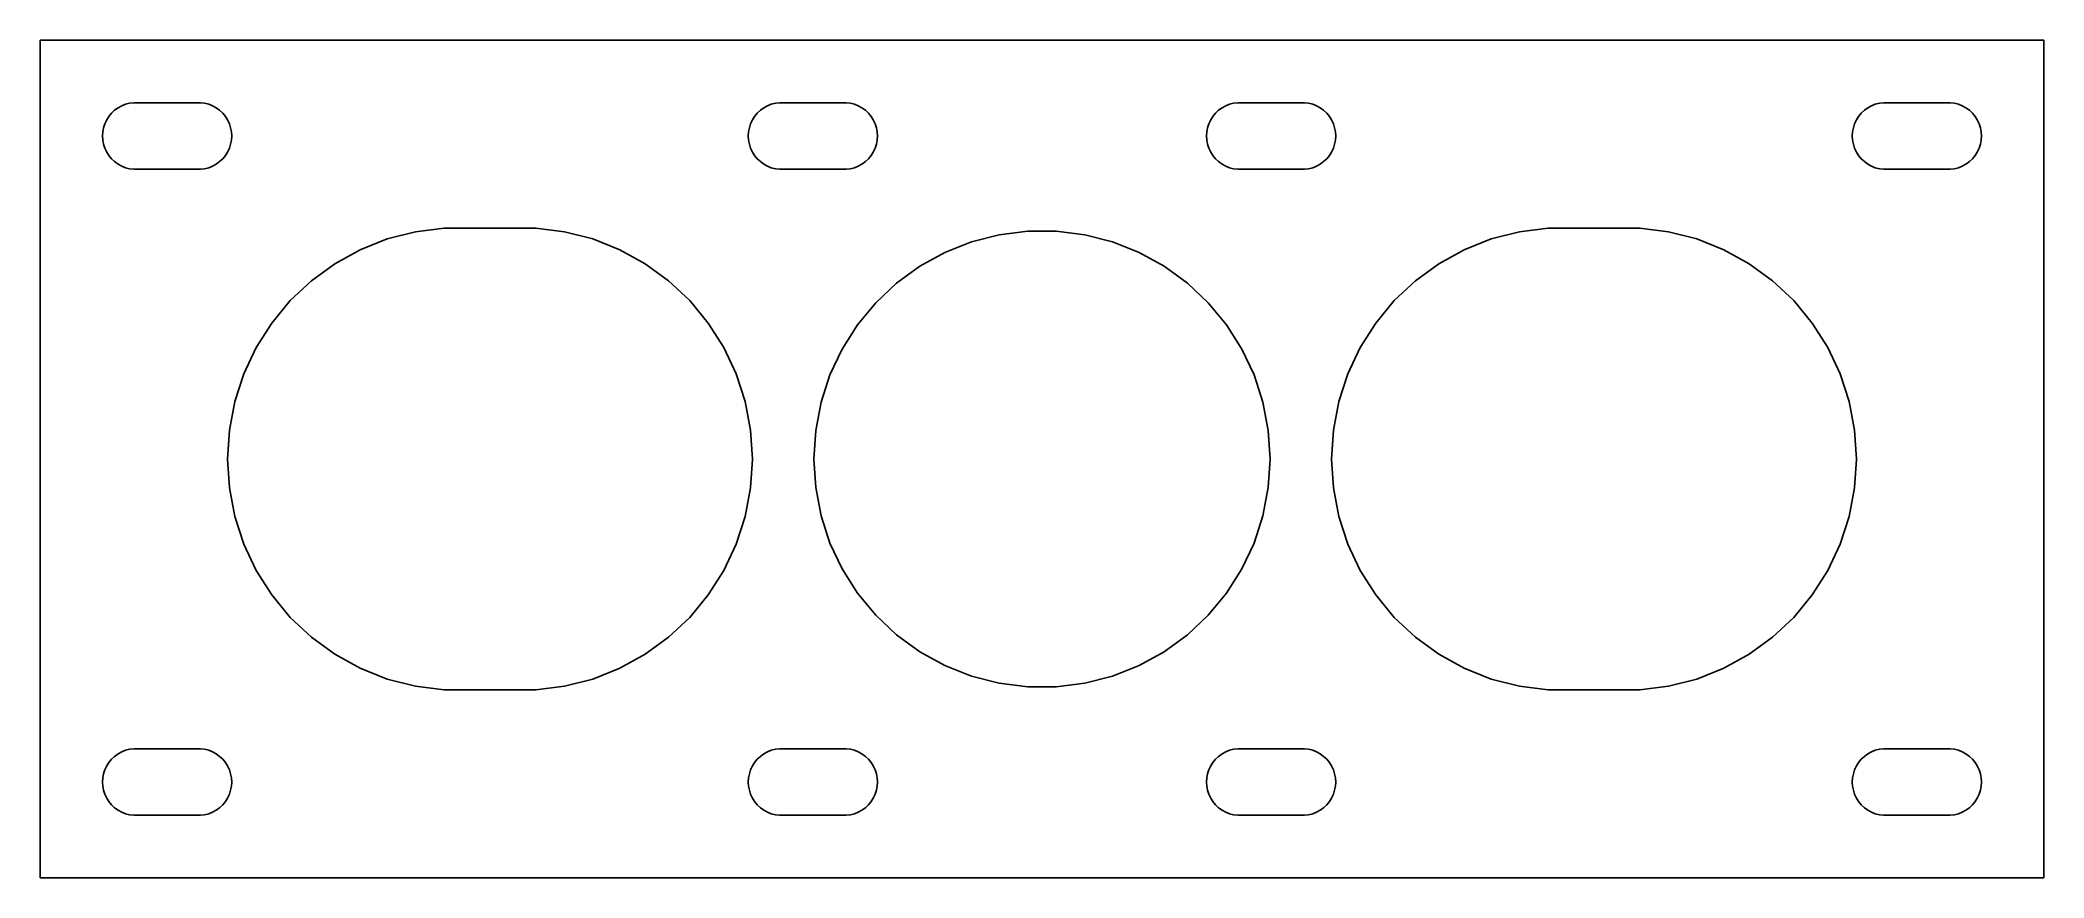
# Model space of a CAD drawing. Header units: metres. Extents: x -48.1 to 48.1, y -20.1 to 20.1.
import ezdxf

# ---------------------------------------------------------------- set-up
doc = ezdxf.new("R2010")
doc.units = ezdxf.units.M

msp = doc.modelspace()

# ---------------------------------------------------------------- linework, layer by layer
for p, q in [((48.1, 20.1), (-48.1, 20.1)), ((-48.1, 20.1), (-48.1, -20.1)), ((48.1, -20.1), (48.1, 20.1)), ((-44.9021, 16.2708), (-44.7944, 16.4405)), ((-44.7944, 16.4405), (-44.6663, 16.5953)), ((-44.6663, 16.5953), (-44.5199, 16.7328)), ((-44.5199, 16.7328), (-44.3573, 16.8509)), ((-44.3573, 16.8509), (-44.1812, 16.9477)), ((-44.1812, 16.9477), (-43.9944, 17.0217)), ((-43.9944, 17.0217), (-43.7998, 17.0717)), ((-43.7998, 17.0717), (-43.6005, 17.0968)), ((-43.6005, 17.0968), (-40.3995, 17.0968)), ((-40.3995, 17.0968), (-40.2002, 17.0717)), ((-40.2002, 17.0717), (-40.0056, 17.0217)), ((-40.0056, 17.0217), (-39.8188, 16.9477)), ((-39.8188, 16.9477), (-39.6427, 16.8509)), ((-39.6427, 16.8509), (-39.4801, 16.7328)), ((-39.4801, 16.7328), (-39.3336, 16.5953)), ((-39.3336, 16.5953), (-39.2056, 16.4405)), ((-39.2056, 16.4405), (-39.0979, 16.2708)), ((-13.9021, 16.2708), (-13.7944, 16.4405)), ((-13.7944, 16.4405), (-13.6664, 16.5953)), ((-13.6664, 16.5953), (-13.5199, 16.7328)), ((-13.5199, 16.7328), (-13.3573, 16.8509)), ((-13.3573, 16.8509), (-13.1812, 16.9477)), ((-13.1812, 16.9477), (-12.9944, 17.0217)), ((-12.9944, 17.0217), (-12.7998, 17.0717)), ((-12.7998, 17.0717), (-12.6005, 17.0968)), ((-12.6005, 17.0968), (-9.39954, 17.0968)), ((-9.39954, 17.0968), (-9.20019, 17.0717)), ((-9.20019, 17.0717), (-9.00557, 17.0217)), ((-9.00557, 17.0217), (-8.81875, 16.9477)), ((-8.81875, 16.9477), (-8.64268, 16.8509)), ((-8.64268, 16.8509), (-8.48012, 16.7328)), ((-8.48012, 16.7328), (-8.33365, 16.5953)), ((-8.33365, 16.5953), (-8.20557, 16.4405)), ((-8.20557, 16.4405), (-8.09791, 16.2708)), ((8.09791, 16.2708), (8.20557, 16.4405)), ((8.20557, 16.4405), (8.33365, 16.5953)), ((8.33365, 16.5953), (8.48012, 16.7328)), ((8.48012, 16.7328), (8.64268, 16.8509)), ((8.64268, 16.8509), (8.81875, 16.9477)), ((8.81875, 16.9477), (9.00557, 17.0217)), ((9.00557, 17.0217), (9.20019, 17.0717)), ((9.20019, 17.0717), (9.39954, 17.0968)), ((9.39954, 17.0968), (12.6005, 17.0968)), ((12.6005, 17.0968), (12.7998, 17.0717)), ((12.7998, 17.0717), (12.9944, 17.0217)), ((12.9944, 17.0217), (13.1812, 16.9477)), ((13.1812, 16.9477), (13.3573, 16.8509)), ((13.3573, 16.8509), (13.5199, 16.7328)), ((13.5199, 16.7328), (13.6664, 16.5953)), ((13.6664, 16.5953), (13.7944, 16.4405)), ((13.7944, 16.4405), (13.9021, 16.2708)), ((39.0979, 16.2708), (39.2056, 16.4405)), ((39.2056, 16.4405), (39.3336, 16.5953)), ((39.3336, 16.5953), (39.4801, 16.7328)), ((39.4801, 16.7328), (39.6427, 16.8509)), ((39.6427, 16.8509), (39.8188, 16.9477)), ((39.8188, 16.9477), (40.0056, 17.0217)), ((40.0056, 17.0217), (40.2002, 17.0717)), ((40.2002, 17.0717), (40.3995, 17.0968)), ((40.3995, 17.0968), (43.6005, 17.0968)), ((43.6005, 17.0968), (43.7998, 17.0717)), ((43.7998, 17.0717), (43.9944, 17.0217)), ((43.9944, 17.0217), (44.1812, 16.9477)), ((44.1812, 16.9477), (44.3573, 16.8509)), ((44.3573, 16.8509), (44.5199, 16.7328)), ((44.5199, 16.7328), (44.6663, 16.5953)), ((44.6663, 16.5953), (44.7944, 16.4405)), ((44.7944, 16.4405), (44.9021, 16.2708)), ((-45.1, 15.5), (-45.0874, 15.7005)), ((-45.0874, 15.2995), (-45.1, 15.5)), ((-45.0874, 15.7005), (-45.0497, 15.8979)), ((-45.0497, 15.8979), (-44.9876, 16.089)), ((-44.9876, 16.089), (-44.9021, 16.2708)), ((-39.0979, 16.2708), (-39.0124, 16.089)), ((-39.0124, 16.089), (-38.9503, 15.8979)), ((-38.9503, 15.8979), (-38.9126, 15.7005)), ((-38.9126, 15.7005), (-38.9, 15.5)), ((-38.9, 15.5), (-38.9126, 15.2995)), ((-14.1, 15.5), (-14.0874, 15.7005)), ((-14.0874, 15.2995), (-14.1, 15.5)), ((-14.0874, 15.7005), (-14.0497, 15.8979)), ((-14.0497, 15.8979), (-13.9876, 16.089)), ((-13.9876, 16.089), (-13.9021, 16.2708)), ((-8.09791, 16.2708), (-8.01236, 16.089)), ((-8.01236, 16.089), (-7.95027, 15.8979)), ((-7.95027, 15.8979), (-7.91262, 15.7005)), ((-7.91262, 15.7005), (-7.9, 15.5)), ((-7.9, 15.5), (-7.91262, 15.2995)), ((7.9, 15.5), (7.91262, 15.7005)), ((7.91262, 15.2995), (7.9, 15.5)), ((7.91262, 15.7005), (7.95027, 15.8979)), ((7.95027, 15.8979), (8.01236, 16.089)), ((8.01236, 16.089), (8.09791, 16.2708)), ((13.9021, 16.2708), (13.9876, 16.089)), ((13.9876, 16.089), (14.0497, 15.8979)), ((14.0497, 15.8979), (14.0874, 15.7005)), ((14.0874, 15.7005), (14.1, 15.5)), ((14.1, 15.5), (14.0874, 15.2995)), ((38.9, 15.5), (38.9126, 15.7005)), ((38.9126, 15.2995), (38.9, 15.5)), ((38.9126, 15.7005), (38.9503, 15.8979)), ((38.9503, 15.8979), (39.0124, 16.089)), ((39.0124, 16.089), (39.0979, 16.2708)), ((44.9021, 16.2708), (44.9876, 16.089)), ((44.9876, 16.089), (45.0497, 15.8979)), ((45.0497, 15.8979), (45.0874, 15.7005)), ((45.0874, 15.7005), (45.1, 15.5)), ((45.1, 15.5), (45.0874, 15.2995)), ((-45.0497, 15.1021), (-45.0874, 15.2995)), ((-44.9876, 14.911), (-45.0497, 15.1021)), ((-44.9021, 14.7292), (-44.9876, 14.911)), ((-44.7944, 14.5595), (-44.9021, 14.7292)), ((-44.6663, 14.4047), (-44.7944, 14.5595)), ((-39.2056, 14.5595), (-39.3336, 14.4047)), ((-39.0979, 14.7292), (-39.2056, 14.5595)), ((-39.0124, 14.911), (-39.0979, 14.7292)), ((-38.9503, 15.1021), (-39.0124, 14.911)), ((-38.9126, 15.2995), (-38.9503, 15.1021)), ((-14.0497, 15.1021), (-14.0874, 15.2995)), ((-13.9876, 14.911), (-14.0497, 15.1021)), ((-13.9021, 14.7292), (-13.9876, 14.911)), ((-13.7944, 14.5595), (-13.9021, 14.7292)), ((-13.6664, 14.4047), (-13.7944, 14.5595)), ((-8.20557, 14.5595), (-8.33365, 14.4047)), ((-8.09791, 14.7292), (-8.20557, 14.5595)), ((-8.01236, 14.911), (-8.09791, 14.7292)), ((-7.95027, 15.1021), (-8.01236, 14.911)), ((-7.91262, 15.2995), (-7.95027, 15.1021)), ((7.95027, 15.1021), (7.91262, 15.2995)), ((8.01236, 14.911), (7.95027, 15.1021)), ((8.09791, 14.7292), (8.01236, 14.911)), ((8.20557, 14.5595), (8.09791, 14.7292)), ((8.33365, 14.4047), (8.20557, 14.5595)), ((13.7944, 14.5595), (13.6664, 14.4047)), ((13.9021, 14.7292), (13.7944, 14.5595)), ((13.9876, 14.911), (13.9021, 14.7292)), ((14.0497, 15.1021), (13.9876, 14.911)), ((14.0874, 15.2995), (14.0497, 15.1021)), ((38.9503, 15.1021), (38.9126, 15.2995)), ((39.0124, 14.911), (38.9503, 15.1021)), ((39.0979, 14.7292), (39.0124, 14.911)), ((39.2056, 14.5595), (39.0979, 14.7292)), ((39.3336, 14.4047), (39.2056, 14.5595)), ((44.7944, 14.5595), (44.6663, 14.4047)), ((44.9021, 14.7292), (44.7944, 14.5595)), ((44.9876, 14.911), (44.9021, 14.7292)), ((45.0497, 15.1021), (44.9876, 14.911)), ((45.0874, 15.2995), (45.0497, 15.1021)), ((-44.5199, 14.2672), (-44.6663, 14.4047)), ((-44.3573, 14.1491), (-44.5199, 14.2672)), ((-44.1812, 14.0523), (-44.3573, 14.1491)), ((-43.9944, 13.9783), (-44.1812, 14.0523)), ((-43.7998, 13.9283), (-43.9944, 13.9783)), ((-43.6005, 13.9032), (-43.7998, 13.9283)), ((-40.3995, 13.9032), (-43.6005, 13.9032)), ((-40.2002, 13.9283), (-40.3995, 13.9032)), ((-40.0056, 13.9783), (-40.2002, 13.9283)), ((-39.8188, 14.0523), (-40.0056, 13.9783)), ((-39.6427, 14.1491), (-39.8188, 14.0523)), ((-39.4801, 14.2672), (-39.6427, 14.1491)), ((-39.3336, 14.4047), (-39.4801, 14.2672)), ((-13.5199, 14.2672), (-13.6664, 14.4047)), ((-13.3573, 14.1491), (-13.5199, 14.2672)), ((-13.1812, 14.0523), (-13.3573, 14.1491)), ((-12.9944, 13.9783), (-13.1812, 14.0523)), ((-12.7998, 13.9283), (-12.9944, 13.9783)), ((-12.6005, 13.9032), (-12.7998, 13.9283)), ((-9.39954, 13.9032), (-12.6005, 13.9032)), ((-9.20019, 13.9283), (-9.39954, 13.9032)), ((-9.00557, 13.9783), (-9.20019, 13.9283)), ((-8.81875, 14.0523), (-9.00557, 13.9783)), ((-8.64268, 14.1491), (-8.81875, 14.0523)), ((-8.48012, 14.2672), (-8.64268, 14.1491)), ((-8.33365, 14.4047), (-8.48012, 14.2672)), ((8.48012, 14.2672), (8.33365, 14.4047)), ((8.64268, 14.1491), (8.48012, 14.2672)), ((8.81875, 14.0523), (8.64268, 14.1491)), ((9.00557, 13.9783), (8.81875, 14.0523)), ((9.20019, 13.9283), (9.00557, 13.9783)), ((9.39954, 13.9032), (9.20019, 13.9283)), ((12.6005, 13.9032), (9.39954, 13.9032)), ((12.7998, 13.9283), (12.6005, 13.9032)), ((12.9944, 13.9783), (12.7998, 13.9283)), ((13.1812, 14.0523), (12.9944, 13.9783)), ((13.3573, 14.1491), (13.1812, 14.0523)), ((13.5199, 14.2672), (13.3573, 14.1491)), ((13.6664, 14.4047), (13.5199, 14.2672)), ((39.4801, 14.2672), (39.3336, 14.4047)), ((39.6427, 14.1491), (39.4801, 14.2672)), ((39.8188, 14.0523), (39.6427, 14.1491)), ((40.0056, 13.9783), (39.8188, 14.0523)), ((40.2002, 13.9283), (40.0056, 13.9783)), ((40.3995, 13.9032), (40.2002, 13.9283)), ((43.6005, 13.9032), (40.3995, 13.9032)), ((43.7998, 13.9283), (43.6005, 13.9032)), ((43.9944, 13.9783), (43.7998, 13.9283)), ((44.1812, 14.0523), (43.9944, 13.9783)), ((44.3573, 14.1491), (44.1812, 14.0523)), ((44.5199, 14.2672), (44.3573, 14.1491)), ((44.6663, 14.4047), (44.5199, 14.2672)), ((-31.4301, 10.5567), (-30.0799, 10.9034)), ((-30.0799, 10.9034), (-28.697, 11.0781)), ((-28.697, 11.0781), (-24.303, 11.0781)), ((-24.303, 11.0781), (-22.9201, 10.9034)), ((-22.9201, 10.9034), (-21.5699, 10.5567)), ((-3.38374, 10.4141), (-2.05182, 10.756)), ((-2.05182, 10.756), (-0.68756, 10.9284)), ((-0.68756, 10.9284), (0.68756, 10.9284)), ((0.68756, 10.9284), (2.05182, 10.756)), ((2.05182, 10.756), (3.38374, 10.4141)), ((21.5699, 10.5567), (22.9201, 10.9034)), ((22.9201, 10.9034), (24.303, 11.0781)), ((24.303, 11.0781), (28.697, 11.0781)), ((28.697, 11.0781), (30.0799, 10.9034)), ((30.0799, 10.9034), (31.4301, 10.5567)), ((-33.9477, 9.37204), (-32.7261, 10.0436)), ((-32.7261, 10.0436), (-31.4301, 10.5567)), ((-21.5699, 10.5567), (-20.2739, 10.0436)), ((-20.2739, 10.0436), (-19.0523, 9.37204)), ((-5.8673, 9.24539), (-4.66228, 9.90786)), ((-4.66228, 9.90786), (-3.38374, 10.4141)), ((3.38374, 10.4141), (4.66228, 9.90786)), ((4.66228, 9.90786), (5.8673, 9.24539)), ((19.0523, 9.37204), (20.2739, 10.0436)), ((20.2739, 10.0436), (21.5699, 10.5567)), ((31.4301, 10.5567), (32.7261, 10.0436)), ((32.7261, 10.0436), (33.9477, 9.37204)), ((-35.0754, 8.5527), (-33.9477, 9.37204)), ((-19.0523, 9.37204), (-17.9246, 8.5527)), ((-6.97979, 8.43712), (-5.8673, 9.24539)), ((5.8673, 9.24539), (6.97979, 8.43712)), ((17.9246, 8.5527), (19.0523, 9.37204)), ((33.9477, 9.37204), (35.0754, 8.5527)), ((-36.0916, 7.59847), (-35.0754, 8.5527)), ((-17.9246, 8.5527), (-16.9084, 7.59847)), ((-7.98221, 7.49579), (-6.97979, 8.43712)), ((6.97979, 8.43712), (7.98221, 7.49579)), ((16.9084, 7.59847), (17.9246, 8.5527)), ((35.0754, 8.5527), (36.0916, 7.59847)), ((-36.9801, 6.52442), (-36.0916, 7.59847)), ((-16.9084, 7.59847), (-16.0199, 6.52442)), ((-8.85874, 6.43625), (-7.98221, 7.49579)), ((7.98221, 7.49579), (8.85874, 6.43625)), ((16.0199, 6.52442), (16.9084, 7.59847)), ((36.0916, 7.59847), (36.9801, 6.52442)), ((-37.727, 5.34747), (-36.9801, 6.52442)), ((-16.0199, 6.52442), (-15.273, 5.34747)), ((-9.59556, 5.2752), (-8.85874, 6.43625)), ((8.85874, 6.43625), (9.59556, 5.2752)), ((15.273, 5.34747), (16.0199, 6.52442)), ((36.9801, 6.52442), (37.727, 5.34747)), ((-38.3205, 4.08618), (-37.727, 5.34747)), ((-15.273, 5.34747), (-14.6795, 4.08618)), ((-10.1811, 4.03096), (-9.59556, 5.2752)), ((9.59556, 5.2752), (10.1811, 4.03096)), ((14.6795, 4.08618), (15.273, 5.34747)), ((37.727, 5.34747), (38.3205, 4.08618)), ((-38.7513, 2.76046), (-38.3205, 4.08618)), ((-14.6795, 4.08618), (-14.2487, 2.76046)), ((-10.606, 2.72315), (-10.1811, 4.03096)), ((10.1811, 4.03096), (10.606, 2.72315)), ((14.2487, 2.76046), (14.6795, 4.08618)), ((38.3205, 4.08618), (38.7513, 2.76046)), ((-39.0125, 1.3912), (-38.7513, 2.76046)), ((-14.2487, 2.76046), (-13.9875, 1.3912)), ((-10.8637, 1.3724), (-10.606, 2.72315)), ((10.606, 2.72315), (10.8637, 1.3724)), ((13.9875, 1.3912), (14.2487, 2.76046)), ((38.7513, 2.76046), (39.0125, 1.3912)), ((-39.1, 0), (-39.0125, 1.3912)), ((-13.9875, 1.3912), (-13.9, 0)), ((-10.95, 0), (-10.8637, 1.3724)), ((10.8637, 1.3724), (10.95, 0)), ((13.9, 0), (13.9875, 1.3912)), ((39.0125, 1.3912), (39.1, 0)), ((-39.0125, -1.3912), (-39.1, 0)), ((-13.9, 0), (-13.9875, -1.3912)), ((-10.8637, -1.3724), (-10.95, 0)), ((10.95, 0), (10.8637, -1.3724)), ((13.9875, -1.3912), (13.9, 0)), ((39.1, 0), (39.0125, -1.3912)), ((-38.7513, -2.76046), (-39.0125, -1.3912)), ((-13.9875, -1.3912), (-14.2487, -2.76046)), ((-10.606, -2.72315), (-10.8637, -1.3724)), ((10.8637, -1.3724), (10.606, -2.72315)), ((14.2487, -2.76046), (13.9875, -1.3912)), ((39.0125, -1.3912), (38.7513, -2.76046)), ((-38.3205, -4.08618), (-38.7513, -2.76046)), ((-14.2487, -2.76046), (-14.6795, -4.08618)), ((-10.1811, -4.03096), (-10.606, -2.72315)), ((10.606, -2.72315), (10.1811, -4.03096)), ((14.6795, -4.08618), (14.2487, -2.76046)), ((38.7513, -2.76046), (38.3205, -4.08618)), ((-37.727, -5.34747), (-38.3205, -4.08618)), ((-14.6795, -4.08618), (-15.273, -5.34747)), ((-9.59556, -5.2752), (-10.1811, -4.03096)), ((10.1811, -4.03096), (9.59556, -5.2752)), ((15.273, -5.34747), (14.6795, -4.08618)), ((38.3205, -4.08618), (37.727, -5.34747)), ((-36.9801, -6.52442), (-37.727, -5.34747)), ((-15.273, -5.34747), (-16.0199, -6.52442)), ((-8.85874, -6.43625), (-9.59556, -5.2752)), ((9.59556, -5.2752), (8.85874, -6.43625)), ((16.0199, -6.52442), (15.273, -5.34747)), ((37.727, -5.34747), (36.9801, -6.52442)), ((-36.0916, -7.59847), (-36.9801, -6.52442)), ((-16.0199, -6.52442), (-16.9084, -7.59847)), ((-7.98221, -7.49579), (-8.85874, -6.43625)), ((8.85874, -6.43625), (7.98221, -7.49579)), ((16.9084, -7.59847), (16.0199, -6.52442)), ((36.9801, -6.52442), (36.0916, -7.59847)), ((-35.0754, -8.5527), (-36.0916, -7.59847)), ((-16.9084, -7.59847), (-17.9246, -8.5527)), ((-6.97979, -8.43712), (-7.98221, -7.49579)), ((7.98221, -7.49579), (6.97979, -8.43712)), ((17.9246, -8.5527), (16.9084, -7.59847)), ((36.0916, -7.59847), (35.0754, -8.5527)), ((-33.9477, -9.37204), (-35.0754, -8.5527)), ((-17.9246, -8.5527), (-19.0523, -9.37204)), ((-5.8673, -9.24539), (-6.97979, -8.43712)), ((6.97979, -8.43712), (5.8673, -9.24539)), ((19.0523, -9.37204), (17.9246, -8.5527)), ((35.0754, -8.5527), (33.9477, -9.37204)), ((-32.7261, -10.0436), (-33.9477, -9.37204)), ((-19.0523, -9.37204), (-20.2739, -10.0436)), ((-4.66228, -9.90786), (-5.8673, -9.24539)), ((5.8673, -9.24539), (4.66228, -9.90786)), ((20.2739, -10.0436), (19.0523, -9.37204)), ((33.9477, -9.37204), (32.7261, -10.0436)), ((-31.4301, -10.5567), (-32.7261, -10.0436)), ((-30.0799, -10.9034), (-31.4301, -10.5567)), ((-21.5699, -10.5567), (-22.9201, -10.9034)), ((-20.2739, -10.0436), (-21.5699, -10.5567)), ((-3.38374, -10.4141), (-4.66228, -9.90786)), ((-2.05182, -10.756), (-3.38374, -10.4141)), ((3.38374, -10.4141), (2.05182, -10.756)), ((4.66228, -9.90786), (3.38374, -10.4141)), ((21.5699, -10.5567), (20.2739, -10.0436)), ((22.9201, -10.9034), (21.5699, -10.5567)), ((31.4301, -10.5567), (30.0799, -10.9034)), ((32.7261, -10.0436), (31.4301, -10.5567)), ((-28.697, -11.0781), (-30.0799, -10.9034)), ((-24.303, -11.0781), (-28.697, -11.0781)), ((-22.9201, -10.9034), (-24.303, -11.0781)), ((-0.68756, -10.9284), (-2.05182, -10.756)), ((0.68756, -10.9284), (-0.68756, -10.9284)), ((2.05182, -10.756), (0.68756, -10.9284)), ((24.303, -11.0781), (22.9201, -10.9034)), ((28.697, -11.0781), (24.303, -11.0781)), ((30.0799, -10.9034), (28.697, -11.0781)), ((-44.7944, -14.5595), (-44.6663, -14.4047)), ((-44.6663, -14.4047), (-44.5199, -14.2672)), ((-44.5199, -14.2672), (-44.3573, -14.1491)), ((-44.3573, -14.1491), (-44.1812, -14.0523)), ((-44.1812, -14.0523), (-43.9944, -13.9783)), ((-43.9944, -13.9783), (-43.7998, -13.9283)), ((-43.7998, -13.9283), (-43.6005, -13.9032)), ((-43.6005, -13.9032), (-40.3995, -13.9032)), ((-40.3995, -13.9032), (-40.2002, -13.9283)), ((-40.2002, -13.9283), (-40.0056, -13.9783)), ((-40.0056, -13.9783), (-39.8188, -14.0523)), ((-39.8188, -14.0523), (-39.6427, -14.1491)), ((-39.6427, -14.1491), (-39.4801, -14.2672)), ((-39.4801, -14.2672), (-39.3336, -14.4047)), ((-39.3336, -14.4047), (-39.2056, -14.5595)), ((-13.7944, -14.5595), (-13.6664, -14.4047)), ((-13.6664, -14.4047), (-13.5199, -14.2672)), ((-13.5199, -14.2672), (-13.3573, -14.1491)), ((-13.3573, -14.1491), (-13.1812, -14.0523)), ((-13.1812, -14.0523), (-12.9944, -13.9783)), ((-12.9944, -13.9783), (-12.7998, -13.9283)), ((-12.7998, -13.9283), (-12.6005, -13.9032)), ((-12.6005, -13.9032), (-9.39954, -13.9032)), ((-9.39954, -13.9032), (-9.20019, -13.9283)), ((-9.20019, -13.9283), (-9.00557, -13.9783)), ((-9.00557, -13.9783), (-8.81875, -14.0523)), ((-8.81875, -14.0523), (-8.64268, -14.1491)), ((-8.64268, -14.1491), (-8.48012, -14.2672)), ((-8.48012, -14.2672), (-8.33365, -14.4047)), ((-8.33365, -14.4047), (-8.20557, -14.5595)), ((8.20557, -14.5595), (8.33365, -14.4047)), ((8.33365, -14.4047), (8.48012, -14.2672)), ((8.48012, -14.2672), (8.64268, -14.1491)), ((8.64268, -14.1491), (8.81875, -14.0523)), ((8.81875, -14.0523), (9.00557, -13.9783)), ((9.00557, -13.9783), (9.20019, -13.9283)), ((9.20019, -13.9283), (9.39954, -13.9032)), ((9.39954, -13.9032), (12.6005, -13.9032)), ((12.6005, -13.9032), (12.7998, -13.9283)), ((12.7998, -13.9283), (12.9944, -13.9783)), ((12.9944, -13.9783), (13.1812, -14.0523)), ((13.1812, -14.0523), (13.3573, -14.1491)), ((13.3573, -14.1491), (13.5199, -14.2672)), ((13.5199, -14.2672), (13.6664, -14.4047)), ((13.6664, -14.4047), (13.7944, -14.5595)), ((39.2056, -14.5595), (39.3336, -14.4047)), ((39.3336, -14.4047), (39.4801, -14.2672)), ((39.4801, -14.2672), (39.6427, -14.1491)), ((39.6427, -14.1491), (39.8188, -14.0523)), ((39.8188, -14.0523), (40.0056, -13.9783)), ((40.0056, -13.9783), (40.2002, -13.9283)), ((40.2002, -13.9283), (40.3995, -13.9032)), ((40.3995, -13.9032), (43.6005, -13.9032)), ((43.6005, -13.9032), (43.7998, -13.9283)), ((43.7998, -13.9283), (43.9944, -13.9783)), ((43.9944, -13.9783), (44.1812, -14.0523)), ((44.1812, -14.0523), (44.3573, -14.1491)), ((44.3573, -14.1491), (44.5199, -14.2672)), ((44.5199, -14.2672), (44.6663, -14.4047)), ((44.6663, -14.4047), (44.7944, -14.5595)), ((-45.1, -15.5), (-45.0874, -15.2995)), ((-45.0874, -15.2995), (-45.0497, -15.1021)), ((-45.0497, -15.1021), (-44.9876, -14.911)), ((-44.9876, -14.911), (-44.9021, -14.7292)), ((-44.9021, -14.7292), (-44.7944, -14.5595)), ((-39.2056, -14.5595), (-39.0979, -14.7292)), ((-39.0979, -14.7292), (-39.0124, -14.911)), ((-39.0124, -14.911), (-38.9503, -15.1021)), ((-38.9503, -15.1021), (-38.9126, -15.2995)), ((-38.9126, -15.2995), (-38.9, -15.5)), ((-14.1, -15.5), (-14.0874, -15.2995)), ((-14.0874, -15.2995), (-14.0497, -15.1021)), ((-14.0497, -15.1021), (-13.9876, -14.911)), ((-13.9876, -14.911), (-13.9021, -14.7292)), ((-13.9021, -14.7292), (-13.7944, -14.5595)), ((-8.20557, -14.5595), (-8.09791, -14.7292)), ((-8.09791, -14.7292), (-8.01236, -14.911)), ((-8.01236, -14.911), (-7.95027, -15.1021)), ((-7.95027, -15.1021), (-7.91262, -15.2995)), ((-7.91262, -15.2995), (-7.9, -15.5)), ((7.9, -15.5), (7.91262, -15.2995)), ((7.91262, -15.2995), (7.95027, -15.1021)), ((7.95027, -15.1021), (8.01236, -14.911)), ((8.01236, -14.911), (8.09791, -14.7292)), ((8.09791, -14.7292), (8.20557, -14.5595)), ((13.7944, -14.5595), (13.9021, -14.7292)), ((13.9021, -14.7292), (13.9876, -14.911)), ((13.9876, -14.911), (14.0497, -15.1021)), ((14.0497, -15.1021), (14.0874, -15.2995)), ((14.0874, -15.2995), (14.1, -15.5)), ((38.9, -15.5), (38.9126, -15.2995)), ((38.9126, -15.2995), (38.9503, -15.1021)), ((38.9503, -15.1021), (39.0124, -14.911)), ((39.0124, -14.911), (39.0979, -14.7292)), ((39.0979, -14.7292), (39.2056, -14.5595)), ((44.7944, -14.5595), (44.9021, -14.7292)), ((44.9021, -14.7292), (44.9876, -14.911)), ((44.9876, -14.911), (45.0497, -15.1021)), ((45.0497, -15.1021), (45.0874, -15.2995)), ((45.0874, -15.2995), (45.1, -15.5)), ((-45.0874, -15.7005), (-45.1, -15.5)), ((-45.0497, -15.8979), (-45.0874, -15.7005)), ((-44.9876, -16.089), (-45.0497, -15.8979)), ((-44.9021, -16.2708), (-44.9876, -16.089)), ((-44.7944, -16.4405), (-44.9021, -16.2708)), ((-39.0979, -16.2708), (-39.2056, -16.4405)), ((-39.0124, -16.089), (-39.0979, -16.2708)), ((-38.9503, -15.8979), (-39.0124, -16.089)), ((-38.9126, -15.7005), (-38.9503, -15.8979)), ((-38.9, -15.5), (-38.9126, -15.7005)), ((-14.0874, -15.7005), (-14.1, -15.5)), ((-14.0497, -15.8979), (-14.0874, -15.7005)), ((-13.9876, -16.089), (-14.0497, -15.8979)), ((-13.9021, -16.2708), (-13.9876, -16.089)), ((-13.7944, -16.4405), (-13.9021, -16.2708)), ((-8.09791, -16.2708), (-8.20557, -16.4405)), ((-8.01236, -16.089), (-8.09791, -16.2708)), ((-7.95027, -15.8979), (-8.01236, -16.089)), ((-7.91262, -15.7005), (-7.95027, -15.8979)), ((-7.9, -15.5), (-7.91262, -15.7005)), ((7.91262, -15.7005), (7.9, -15.5)), ((7.95027, -15.8979), (7.91262, -15.7005)), ((8.01236, -16.089), (7.95027, -15.8979)), ((8.09791, -16.2708), (8.01236, -16.089)), ((8.20557, -16.4405), (8.09791, -16.2708)), ((13.9021, -16.2708), (13.7944, -16.4405)), ((13.9876, -16.089), (13.9021, -16.2708)), ((14.0497, -15.8979), (13.9876, -16.089)), ((14.0874, -15.7005), (14.0497, -15.8979)), ((14.1, -15.5), (14.0874, -15.7005)), ((38.9126, -15.7005), (38.9, -15.5)), ((38.9503, -15.8979), (38.9126, -15.7005)), ((39.0124, -16.089), (38.9503, -15.8979)), ((39.0979, -16.2708), (39.0124, -16.089)), ((39.2056, -16.4405), (39.0979, -16.2708)), ((44.9021, -16.2708), (44.7944, -16.4405)), ((44.9876, -16.089), (44.9021, -16.2708)), ((45.0497, -15.8979), (44.9876, -16.089)), ((45.0874, -15.7005), (45.0497, -15.8979)), ((45.1, -15.5), (45.0874, -15.7005)), ((-44.6663, -16.5953), (-44.7944, -16.4405)), ((-44.5199, -16.7328), (-44.6663, -16.5953)), ((-44.3573, -16.8509), (-44.5199, -16.7328)), ((-44.1812, -16.9477), (-44.3573, -16.8509)), ((-43.9944, -17.0217), (-44.1812, -16.9477)), ((-43.7998, -17.0717), (-43.9944, -17.0217)), ((-43.6005, -17.0968), (-43.7998, -17.0717)), ((-40.3995, -17.0968), (-43.6005, -17.0968)), ((-40.2002, -17.0717), (-40.3995, -17.0968)), ((-40.0056, -17.0217), (-40.2002, -17.0717)), ((-39.8188, -16.9477), (-40.0056, -17.0217)), ((-39.6427, -16.8509), (-39.8188, -16.9477)), ((-39.4801, -16.7328), (-39.6427, -16.8509)), ((-39.3336, -16.5953), (-39.4801, -16.7328)), ((-39.2056, -16.4405), (-39.3336, -16.5953)), ((-13.6664, -16.5953), (-13.7944, -16.4405)), ((-13.5199, -16.7328), (-13.6664, -16.5953)), ((-13.3573, -16.8509), (-13.5199, -16.7328)), ((-13.1812, -16.9477), (-13.3573, -16.8509)), ((-12.9944, -17.0217), (-13.1812, -16.9477)), ((-12.7998, -17.0717), (-12.9944, -17.0217)), ((-12.6005, -17.0968), (-12.7998, -17.0717)), ((-9.39954, -17.0968), (-12.6005, -17.0968)), ((-9.20019, -17.0717), (-9.39954, -17.0968)), ((-9.00557, -17.0217), (-9.20019, -17.0717)), ((-8.81875, -16.9477), (-9.00557, -17.0217)), ((-8.64268, -16.8509), (-8.81875, -16.9477)), ((-8.48012, -16.7328), (-8.64268, -16.8509)), ((-8.33365, -16.5953), (-8.48012, -16.7328)), ((-8.20557, -16.4405), (-8.33365, -16.5953)), ((8.33365, -16.5953), (8.20557, -16.4405)), ((8.48012, -16.7328), (8.33365, -16.5953)), ((8.64268, -16.8509), (8.48012, -16.7328)), ((8.81875, -16.9477), (8.64268, -16.8509)), ((9.00557, -17.0217), (8.81875, -16.9477)), ((9.20019, -17.0717), (9.00557, -17.0217)), ((9.39954, -17.0968), (9.20019, -17.0717)), ((12.6005, -17.0968), (9.39954, -17.0968)), ((12.7998, -17.0717), (12.6005, -17.0968)), ((12.9944, -17.0217), (12.7998, -17.0717)), ((13.1812, -16.9477), (12.9944, -17.0217)), ((13.3573, -16.8509), (13.1812, -16.9477)), ((13.5199, -16.7328), (13.3573, -16.8509)), ((13.6664, -16.5953), (13.5199, -16.7328)), ((13.7944, -16.4405), (13.6664, -16.5953)), ((39.3336, -16.5953), (39.2056, -16.4405)), ((39.4801, -16.7328), (39.3336, -16.5953)), ((39.6427, -16.8509), (39.4801, -16.7328)), ((39.8188, -16.9477), (39.6427, -16.8509)), ((40.0056, -17.0217), (39.8188, -16.9477)), ((40.2002, -17.0717), (40.0056, -17.0217)), ((40.3995, -17.0968), (40.2002, -17.0717)), ((43.6005, -17.0968), (40.3995, -17.0968)), ((43.7998, -17.0717), (43.6005, -17.0968)), ((43.9944, -17.0217), (43.7998, -17.0717)), ((44.1812, -16.9477), (43.9944, -17.0217)), ((44.3573, -16.8509), (44.1812, -16.9477)), ((44.5199, -16.7328), (44.3573, -16.8509)), ((44.6663, -16.5953), (44.5199, -16.7328)), ((44.7944, -16.4405), (44.6663, -16.5953)), ((-48.1, -20.1), (48.1, -20.1))]:
    msp.add_line(p, q)

doc.saveas('drawing.dxf')
